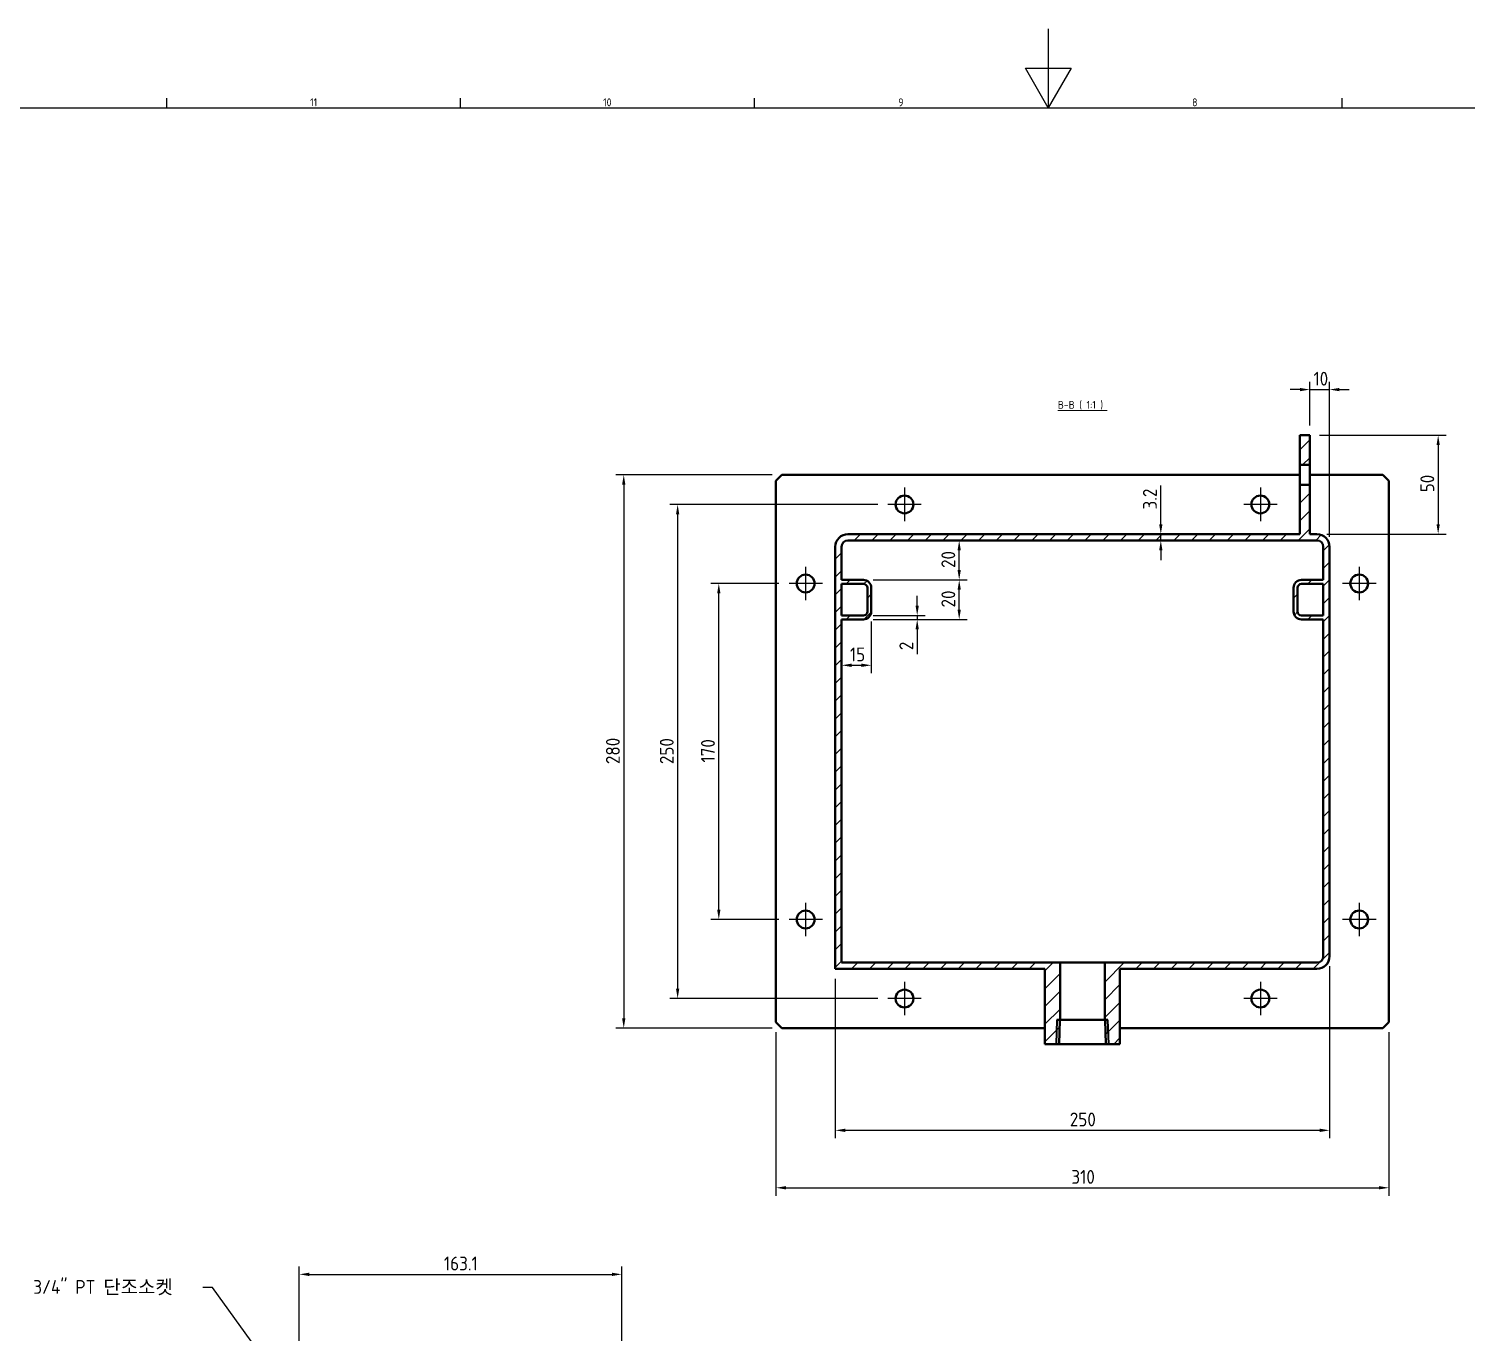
# Model space of a CAD drawing. Header units: millimetres. Extents: x 0 to 2378, y 0 to 1682.
# Drawn here: x 673 to 1400, y 1022 to 1682 of the extents above; entities that cross this region are included whole.
import ezdxf

# ---------------------------------------------------------------- set-up
doc = ezdxf.new("R2010")
doc.units = ezdxf.units.MM
doc.header["$LTSCALE"] = 2
doc.linetypes.add('CHAIN', pattern=[0.7087, 0.4724, -0.0591, 0.1181, -0.0591])
doc.layers.get('0').update_dxf_attribs({"color": 3, "lineweight": 25, "true_color": 0x00ff00})
for name, color, linetype, lineweight, true_color in [('가시적인 것(ISO)', 3, 'Continuous', 40, 0x00ff00), ('가시적인 좁은 것(ISO)', 3, 'Continuous', 35, 0x00ff00), ('기호(ISO)', 5, 'Continuous', 25, 0x0000ff), ('중심 표식(ISO)', 1, 'Continuous', 25, 0xff0000), ('치수(ISO)', 2, 'Continuous', 25, 0xffff00)]:
    doc.layers.add(name, color=color, linetype=linetype, lineweight=lineweight, true_color=true_color)
doc.layers.add('경계(ISO)', color=7, linetype='Continuous', lineweight=25)
doc.layers.add('해치(ISO)', color=7, linetype='Continuous', lineweight=18)
doc.styles.add('문자 텍스트_PSTEK_POSCO', font='isocp.shx')
doc.styles.add('치수 텍스트_PSTEK_POSCO', font='isocp.shx')
doc.styles.add('텍스트 스타일512', font='isocp.shx')
doc.dimstyles.new('치수_PSTEK_POSCO', dxfattribs={"dimscale": 2, "dimtxt": 3.5, "dimasz": 2.5, "dimexe": 2, "dimexo": 2.5, "dimgap": 1, "dimtad": 1, "dimrnd": 1e-08, "dimdsep": 46, "dimtxsty": '치수 텍스트_PSTEK_POSCO', "dimcen": 0.09, "dimdle": 10, "dimclrd": 7, "dimclre": 7, "dimclrt": 2, "dimadec": 1, "dimazin": 2, "dimtfac": 1, "dimtmove": 0, "dimatfit": 3, "dimfxl": 1, "dimtolj": 1, "dimlwd": -1, "dimlwe": -1, "dimarcsym": 0})
doc.dimstyles.new('치수_PSTEK_POSCO$7', dxfattribs={"dimscale": 2, "dimtxt": 3.5, "dimasz": 2.5, "dimexe": 2, "dimexo": 2.5, "dimgap": 1, "dimtad": 1, "dimrnd": 1e-08, "dimdsep": 46, "dimtxsty": '치수 텍스트_PSTEK_POSCO', "dimcen": 0.09, "dimdle": 10, "dimclrd": 7, "dimclre": 7, "dimclrt": 2, "dimadec": 1, "dimazin": 2, "dimtfac": 1, "dimtmove": 0, "dimatfit": 3, "dimfxl": 1, "dimtolj": 1, "dimlwd": -1, "dimlwe": -1, "dimarcsym": 0})

# ---------------------------------------------------------------- blocks, each defined once
blk = doc.blocks.new('경계 Default Border')
at = {"layer": '경계(ISO)'}
for p, q in [((371.56, 821), (371.56, 823.4)), ((445.88, 821), (445.88, 823.4)), ((520.19, 821), (520.19, 823.4)), ((668.81, 821), (668.81, 823.4))]:
    blk.add_line(p, q, dxfattribs=at)
at = {"layer": '경계(ISO)', "flags": 128}
for points in [[(594.5, 841), (594.5, 821), (588.73, 831), (600.27, 831), (594.5, 821)], [(20, 20), (20, 821), (1169, 821), (1169, 20), (20, 20)]]:
    blk.add_lwpolyline(points, dxfattribs=at)
at = {"layer": '경계(ISO)', "color": 2, "true_color": 0xffff00, "char_height": 2, "attachment_point": 7, "style": '문자 텍스트_PSTEK_POSCO'}
for s, insert in [('11', (407.82, 821.4)), ('10', (481.91, 821.38)), ('9', (556.57, 821.38)), ('8', (630.88, 821.38))]:
    blk.add_mtext(s, dxfattribs=dict(at, insert=insert))
blk = doc.blocks.new('*D40')
at = {"layer": 'Defpoints', "color": 0, "transparency": 16777216}
for p in [(973.27, 1051.77), (810.17, 1009.39), (973.27, 963.29)]:
    blk.add_point(p, dxfattribs=at)
at = {"layer": '치수(ISO)', "color": 7, "transparency": 16777216}
for p, q in [((810.17, 1014.39), (810.17, 1055.77)), ((973.27, 968.29), (973.27, 1055.77)), ((815.17, 1051.77), (968.27, 1051.77))]:
    blk.add_line(p, q, dxfattribs=at)
for points in [[(815.17, 1052.6), (815.17, 1050.93), (810.17, 1051.77)], [(968.27, 1052.6), (968.27, 1050.93), (973.27, 1051.77)]]:
    blk.add_solid(points, dxfattribs=at)
at = {"layer": '치수(ISO)', "color": 2, "transparency": 16777216, "insert": (883.32, 1057.27), "char_height": 7, "attachment_point": 4, "style": '치수 텍스트_PSTEK_POSCO'}
blk.add_mtext('\\A1;163.1', dxfattribs=at)
blk = doc.blocks.new('*D42')
at = {"layer": 'Defpoints', "color": 0, "transparency": 16777216}
for p in [(1022.37, 1401.31), (1057.79, 1401.31), (1057.79, 1231.31)]:
    blk.add_point(p, dxfattribs=at)
at = {"layer": '치수(ISO)', "color": 7, "transparency": 16777216}
for p, q in [((1052.79, 1401.31), (1018.37, 1401.31)), ((1022.37, 1236.31), (1022.37, 1396.31)), ((1052.79, 1231.31), (1018.37, 1231.31))]:
    blk.add_line(p, q, dxfattribs=at)
for points in [[(1021.54, 1396.31), (1023.21, 1396.31), (1022.37, 1401.31)], [(1021.54, 1236.31), (1023.21, 1236.31), (1022.37, 1231.31)]]:
    blk.add_solid(points, dxfattribs=at)
at = {"layer": '치수(ISO)', "color": 2, "transparency": 16777216, "insert": (1016.87, 1310.71), "char_height": 7, "attachment_point": 4, "rotation": 90, "style": '치수 텍스트_PSTEK_POSCO'}
blk.add_mtext('\\A1;170', dxfattribs=at)
blk = doc.blocks.new('*D43')
at = {"layer": 'Defpoints', "color": 0, "transparency": 16777216}
for p in [(1107.79, 1441.31), (1001.54, 1191.31), (1107.79, 1191.31)]:
    blk.add_point(p, dxfattribs=at)
at = {"layer": '치수(ISO)', "color": 7, "transparency": 16777216}
for p, q in [((1102.79, 1441.31), (997.54, 1441.31)), ((1001.54, 1436.31), (1001.54, 1196.31)), ((1102.79, 1191.31), (997.54, 1191.31))]:
    blk.add_line(p, q, dxfattribs=at)
for points in [[(1000.71, 1436.31), (1002.38, 1436.31), (1001.54, 1441.31)], [(1000.71, 1196.31), (1002.38, 1196.31), (1001.54, 1191.31)]]:
    blk.add_solid(points, dxfattribs=at)
at = {"layer": '치수(ISO)', "color": 2, "transparency": 16777216, "insert": (996.04, 1309.92), "char_height": 7, "attachment_point": 4, "rotation": 90, "style": '치수 텍스트_PSTEK_POSCO'}
blk.add_mtext('\\A1;250', dxfattribs=at)
blk = doc.blocks.new('*D44')
at = {"layer": 'Defpoints', "color": 0, "transparency": 16777216}
for p in [(1054.29, 1456.31), (974.29, 1176.31), (1054.29, 1176.31)]:
    blk.add_point(p, dxfattribs=at)
at = {"layer": '치수(ISO)', "color": 7, "transparency": 16777216}
for p, q in [((1049.29, 1456.31), (970.29, 1456.31)), ((974.29, 1451.31), (974.29, 1181.31)), ((1049.29, 1176.31), (970.29, 1176.31))]:
    blk.add_line(p, q, dxfattribs=at)
for points in [[(973.46, 1451.31), (975.12, 1451.31), (974.29, 1456.31)], [(973.46, 1181.31), (975.12, 1181.31), (974.29, 1176.31)]]:
    blk.add_solid(points, dxfattribs=at)
at = {"layer": '치수(ISO)', "color": 2, "transparency": 16777216, "insert": (968.79, 1309.92), "char_height": 7, "attachment_point": 4, "rotation": 90, "style": '치수 텍스트_PSTEK_POSCO'}
blk.add_mtext('\\A1;280', dxfattribs=at)
blk = doc.blocks.new('*D45')
at = {"layer": 'Defpoints', "color": 0, "transparency": 16777216}
for p in [(1331.29, 1499.43), (1321.29, 1476.31), (1331.29, 1419.91)]:
    blk.add_point(p, dxfattribs=at)
at = {"layer": '치수(ISO)', "color": 7, "transparency": 16777216}
for p, q in [((1316.29, 1499.43), (1311.29, 1499.43)), ((1321.29, 1481.31), (1321.29, 1503.43)), ((1321.29, 1499.43), (1331.29, 1499.43)), ((1331.29, 1424.91), (1331.29, 1503.43)), ((1336.29, 1499.43), (1341.29, 1499.43))]:
    blk.add_line(p, q, dxfattribs=at)
for points in [[(1316.29, 1500.26), (1316.29, 1498.6), (1321.29, 1499.43)], [(1336.29, 1500.26), (1336.29, 1498.6), (1331.29, 1499.43)]]:
    blk.add_solid(points, dxfattribs=at)
at = {"layer": '치수(ISO)', "color": 2, "transparency": 16777216, "insert": (1323.14, 1504.93), "char_height": 7, "attachment_point": 4, "style": '치수 텍스트_PSTEK_POSCO'}
blk.add_mtext('\\A1;10', dxfattribs=at)
blk = doc.blocks.new('*D46')
at = {"layer": 'Defpoints', "color": 0, "transparency": 16777216}
for p in [(1321.29, 1476.31), (1324.89, 1426.31), (1386.23, 1426.31)]:
    blk.add_point(p, dxfattribs=at)
at = {"layer": '치수(ISO)', "color": 7, "transparency": 16777216}
for p, q in [((1326.29, 1476.31), (1390.23, 1476.31)), ((1386.23, 1471.31), (1386.23, 1431.31)), ((1329.89, 1426.31), (1390.23, 1426.31))]:
    blk.add_line(p, q, dxfattribs=at)
for points in [[(1385.4, 1471.31), (1387.07, 1471.31), (1386.23, 1476.31)], [(1385.4, 1431.31), (1387.07, 1431.31), (1386.23, 1426.31)]]:
    blk.add_solid(points, dxfattribs=at)
at = {"layer": '치수(ISO)', "color": 2, "transparency": 16777216, "insert": (1380.73, 1447.46), "char_height": 7, "attachment_point": 4, "rotation": 90, "style": '치수 텍스트_PSTEK_POSCO'}
blk.add_mtext('\\A1;50', dxfattribs=at)
blk = doc.blocks.new('*D47')
at = {"layer": 'Defpoints', "color": 0, "transparency": 16777216}
for p in [(1331.29, 1212.71), (1081.29, 1206.31), (1331.29, 1124.64)]:
    blk.add_point(p, dxfattribs=at)
at = {"layer": '치수(ISO)', "color": 7, "transparency": 16777216}
for p, q in [((1331.29, 1207.71), (1331.29, 1120.64)), ((1081.29, 1201.31), (1081.29, 1120.64)), ((1086.29, 1124.64), (1326.29, 1124.64))]:
    blk.add_line(p, q, dxfattribs=at)
for points in [[(1086.29, 1125.47), (1086.29, 1123.8), (1081.29, 1124.64)], [(1326.29, 1125.47), (1326.29, 1123.8), (1331.29, 1124.64)]]:
    blk.add_solid(points, dxfattribs=at)
at = {"layer": '치수(ISO)', "color": 2, "transparency": 16777216, "insert": (1199.9, 1130.14), "char_height": 7, "attachment_point": 4, "style": '치수 텍스트_PSTEK_POSCO'}
blk.add_mtext('\\A1;250', dxfattribs=at)
blk = doc.blocks.new('*D48')
at = {"layer": 'Defpoints', "color": 0, "transparency": 16777216}
for p in [(1245.93, 1426.31), (1250.88, 1426.31), (1250.88, 1423.11)]:
    blk.add_point(p, dxfattribs=at)
at = {"layer": '치수(ISO)', "color": 7, "transparency": 16777216}
for p, q in [((1245.93, 1431.31), (1245.93, 1450.97)), ((1245.93, 1423.11), (1245.93, 1426.31)), ((1245.93, 1418.11), (1245.93, 1413.11))]:
    blk.add_line(p, q, dxfattribs=at)
for points in [[(1245.1, 1431.31), (1246.76, 1431.31), (1245.93, 1426.31)], [(1245.1, 1418.11), (1246.76, 1418.11), (1245.93, 1423.11)]]:
    blk.add_solid(points, dxfattribs=at)
at = {"layer": '치수(ISO)', "color": 2, "transparency": 16777216, "insert": (1240.43, 1438.75), "char_height": 7, "attachment_point": 4, "rotation": 90, "style": '치수 텍스트_PSTEK_POSCO'}
blk.add_mtext('\\A1;3.2', dxfattribs=at)
blk = doc.blocks.new('*D49')
at = {"layer": 'Defpoints', "color": 0, "transparency": 16777216}
for p in [(1095.49, 1403.11), (1143.96, 1403.11), (1095.49, 1383.11)]:
    blk.add_point(p, dxfattribs=at)
at = {"layer": '치수(ISO)', "color": 7, "transparency": 16777216}
for p, q in [((1100.49, 1403.11), (1147.96, 1403.11)), ((1143.96, 1388.11), (1143.96, 1398.11)), ((1100.49, 1383.11), (1147.96, 1383.11))]:
    blk.add_line(p, q, dxfattribs=at)
for points in [[(1143.13, 1398.11), (1144.79, 1398.11), (1143.96, 1403.11)], [(1143.13, 1388.11), (1144.79, 1388.11), (1143.96, 1383.11)]]:
    blk.add_solid(points, dxfattribs=at)
at = {"layer": '치수(ISO)', "color": 2, "transparency": 16777216, "insert": (1138.46, 1389.17), "char_height": 7, "attachment_point": 4, "rotation": 90, "style": '치수 텍스트_PSTEK_POSCO'}
blk.add_mtext('\\A1;20', dxfattribs=at)
blk = doc.blocks.new('*D50')
at = {"layer": 'Defpoints', "color": 0, "transparency": 16777216}
for p in [(1121.57, 1423.11), (1143.96, 1423.11), (1095.49, 1403.11)]:
    blk.add_point(p, dxfattribs=at)
at = {"layer": '치수(ISO)', "color": 7, "transparency": 16777216}
for p, q in [((1143.96, 1408.11), (1143.96, 1418.11)), ((1100.49, 1403.11), (1147.96, 1403.11))]:
    blk.add_line(p, q, dxfattribs=at)
for points in [[(1143.13, 1418.11), (1144.79, 1418.11), (1143.96, 1423.11)], [(1143.13, 1408.11), (1144.79, 1408.11), (1143.96, 1403.11)]]:
    blk.add_solid(points, dxfattribs=at)
at = {"layer": '치수(ISO)', "color": 2, "transparency": 16777216, "insert": (1138.46, 1409.17), "char_height": 7, "attachment_point": 4, "rotation": 90, "style": '치수 텍스트_PSTEK_POSCO'}
blk.add_mtext('\\A1;20', dxfattribs=at)
blk = doc.blocks.new('*D51')
at = {"layer": 'Defpoints', "color": 0, "transparency": 16777216}
for p in [(1099.49, 1387.11), (1084.49, 1359.93), (1099.49, 1359.93)]:
    blk.add_point(p, dxfattribs=at)
at = {"layer": '치수(ISO)', "color": 7, "transparency": 16777216}
for p, q in [((1099.49, 1382.11), (1099.49, 1355.93)), ((1089.49, 1359.93), (1094.49, 1359.93))]:
    blk.add_line(p, q, dxfattribs=at)
for points in [[(1089.49, 1360.76), (1089.49, 1359.09), (1084.49, 1359.93)], [(1094.49, 1360.76), (1094.49, 1359.09), (1099.49, 1359.93)]]:
    blk.add_solid(points, dxfattribs=at)
at = {"layer": '치수(ISO)', "color": 2, "transparency": 16777216, "insert": (1088.7, 1365.43), "char_height": 7, "attachment_point": 4, "style": '치수 텍스트_PSTEK_POSCO'}
blk.add_mtext('\\A1;15', dxfattribs=at)
blk = doc.blocks.new('*D52')
at = {"layer": 'Defpoints', "color": 0, "transparency": 16777216}
for p in [(1095.49, 1385.11), (1095.49, 1383.11), (1122.71, 1385.11)]:
    blk.add_point(p, dxfattribs=at)
at = {"layer": '치수(ISO)', "color": 7, "transparency": 16777216}
for p, q in [((1122.71, 1390.11), (1122.71, 1395.11)), ((1100.49, 1385.11), (1126.71, 1385.11)), ((1100.49, 1383.11), (1126.71, 1383.11)), ((1122.71, 1385.11), (1122.71, 1383.11)), ((1122.71, 1378.11), (1122.71, 1365.58))]:
    blk.add_line(p, q, dxfattribs=at)
for points in [[(1121.88, 1390.11), (1123.55, 1390.11), (1122.71, 1385.11)], [(1121.88, 1378.11), (1123.55, 1378.11), (1122.71, 1383.11)]]:
    blk.add_solid(points, dxfattribs=at)
at = {"layer": '치수(ISO)', "color": 2, "transparency": 16777216, "insert": (1117.21, 1367.58), "char_height": 7, "attachment_point": 4, "rotation": 90, "style": '치수 텍스트_PSTEK_POSCO'}
blk.add_mtext('\\A1;2', dxfattribs=at)
blk = doc.blocks.new('*D93')
at = {"layer": 'Defpoints', "color": 0, "transparency": 16777216}
for p in [(1051.29, 1179.31), (1361.29, 1179.31), (1361.29, 1095.57)]:
    blk.add_point(p, dxfattribs=at)
at = {"layer": '치수(ISO)', "color": 7, "transparency": 16777216}
for p, q in [((1051.29, 1174.31), (1051.29, 1091.57)), ((1361.29, 1174.31), (1361.29, 1091.57)), ((1056.29, 1095.57), (1356.29, 1095.57))]:
    blk.add_line(p, q, dxfattribs=at)
for points in [[(1056.29, 1096.41), (1056.29, 1094.74), (1051.29, 1095.57)], [(1356.29, 1096.41), (1356.29, 1094.74), (1361.29, 1095.57)]]:
    blk.add_solid(points, dxfattribs=at)
at = {"layer": '치수(ISO)', "color": 2, "transparency": 16777216, "insert": (1200.69, 1101.07), "char_height": 7, "attachment_point": 4, "style": '치수 텍스트_PSTEK_POSCO'}
blk.add_mtext('\\A1;310', dxfattribs=at)

msp = doc.modelspace()

# ---------------------------------------------------------------- hatches: boundary and pattern name
at = {"layer": '해치(ISO)'}
h = msp.add_hatch(dxfattribs=at)
h.set_pattern_fill('ANSI31', color=256, scale=50.8, style=0)
h.set_pattern_definition([(45, (0, 0), (-4.490128, 4.490128), [])])
h.paths.add_polyline_path([(1316.2916, 1476.308), (1316.2916, 1461.308), (1321.2916, 1461.308), (1321.2916, 1476.308)])
edge = h.paths.add_edge_path()
edge.add_ellipse((1087.6916, 1419.908), major_axis=(-3.2, 0), ratio=1, start_angle=270, end_angle=360)
edge.add_line((1084.4916, 1419.908), (1084.4916, 1403.108))
edge.add_line((1084.4916, 1403.108), (1095.4916, 1403.108))
edge.add_ellipse((1095.4916, 1399.108), major_axis=(4, 0), ratio=1, start_angle=0, end_angle=90, ccw=False)
edge.add_line((1099.4916, 1399.108), (1099.4916, 1387.108))
edge.add_ellipse((1095.4916, 1387.108), major_axis=(0, -4), ratio=1, start_angle=0, end_angle=90, ccw=False)
edge.add_line((1095.4916, 1383.108), (1084.4916, 1383.108))
edge.add_line((1084.4916, 1383.108), (1084.4916, 1209.508))
edge.add_line((1084.4916, 1209.508), (1194.9761, 1209.508))
edge.add_line((1194.9761, 1209.508), (1194.9761, 1180.548))
edge.add_line((1194.9761, 1180.548), (1194.8411, 1180.548))
edge.add_line((1194.8411, 1180.548), (1194.4586, 1168.308))
edge.add_line((1194.4586, 1168.308), (1187.2916, 1168.308))
edge.add_line((1187.2916, 1168.308), (1187.2916, 1206.308))
edge.add_line((1187.2916, 1206.308), (1081.2916, 1206.308))
edge.add_line((1081.2916, 1206.308), (1081.2916, 1419.908))
edge.add_ellipse((1087.6916, 1419.908), major_axis=(0, 6.4), ratio=1, start_angle=0, end_angle=90, ccw=False)
edge.add_line((1087.6916, 1426.308), (1316.2916, 1426.308))
edge.add_line((1316.2916, 1426.308), (1316.2916, 1451.308))
edge.add_line((1316.2916, 1451.308), (1321.2916, 1451.308))
edge.add_line((1321.2916, 1451.308), (1321.2916, 1426.308))
edge.add_line((1321.2916, 1426.308), (1324.8916, 1426.308))
edge.add_ellipse((1324.8916, 1419.908), major_axis=(6.4, 0), ratio=1, start_angle=0, end_angle=90, ccw=False)
edge.add_line((1331.2916, 1419.908), (1331.2916, 1212.708))
edge.add_ellipse((1324.8916, 1212.708), major_axis=(0, -6.4), ratio=1, start_angle=0, end_angle=90, ccw=False)
edge.add_line((1324.8916, 1206.308), (1225.2916, 1206.308))
edge.add_line((1225.2916, 1206.308), (1225.2916, 1168.308))
edge.add_line((1225.2916, 1168.308), (1218.1246, 1168.308))
edge.add_line((1218.1246, 1168.308), (1217.7421, 1180.548))
edge.add_line((1217.7421, 1180.548), (1217.6071, 1180.548))
edge.add_line((1217.6071, 1180.548), (1217.6071, 1209.508))
edge.add_line((1217.6071, 1209.508), (1324.8916, 1209.508))
edge.add_ellipse((1324.8916, 1212.708), major_axis=(3.2, 0), ratio=1, start_angle=270, end_angle=360)
edge.add_line((1328.0916, 1212.708), (1328.0916, 1383.108))
edge.add_line((1328.0916, 1383.108), (1317.0916, 1383.108))
edge.add_ellipse((1317.0916, 1387.108), major_axis=(-4, 0), ratio=1, start_angle=0, end_angle=90, ccw=False)
edge.add_line((1313.0916, 1387.108), (1313.0916, 1399.108))
edge.add_ellipse((1317.0916, 1399.108), major_axis=(0, 4), ratio=1, start_angle=0, end_angle=90, ccw=False)
edge.add_line((1317.0916, 1403.108), (1328.0916, 1403.108))
edge.add_line((1328.0916, 1403.108), (1328.0916, 1419.908))
edge.add_ellipse((1324.8916, 1419.908), major_axis=(0, 3.2), ratio=1, start_angle=270, end_angle=360)
edge.add_line((1324.8916, 1423.108), (1087.6916, 1423.108))
edge = h.paths.add_edge_path(flags=0)
edge.add_line((1095.4916, 1385.108), (1084.4916, 1385.108))
edge.add_line((1084.4916, 1385.108), (1084.4916, 1401.108))
edge.add_line((1084.4916, 1401.108), (1095.4916, 1401.108))
edge.add_ellipse((1095.4916, 1399.108), major_axis=(0, 2), ratio=1, start_angle=270, end_angle=360, ccw=False)
edge.add_line((1097.4916, 1399.108), (1097.4916, 1387.108))
edge.add_ellipse((1095.4916, 1387.108), major_axis=(2, 0), ratio=1, start_angle=270, end_angle=360, ccw=False)
edge = h.paths.add_edge_path(flags=0)
edge.add_line((1317.0916, 1401.108), (1328.0916, 1401.108))
edge.add_line((1328.0916, 1401.108), (1328.0916, 1385.108))
edge.add_line((1328.0916, 1385.108), (1317.0916, 1385.108))
edge.add_ellipse((1317.0916, 1387.108), major_axis=(0, -2), ratio=1, start_angle=270, end_angle=360, ccw=False)
edge.add_line((1315.0916, 1387.108), (1315.0916, 1399.108))
edge.add_ellipse((1317.0916, 1399.108), major_axis=(-2, 0), ratio=1, start_angle=270, end_angle=360, ccw=False)

# ---------------------------------------------------------------- linework, layer by layer
at = {"layer": '가시적인 것(ISO)'}
for p, q in [((1316.2916, 1476.308), (1316.2916, 1461.308)), ((1321.2916, 1476.308), (1316.2916, 1476.308)), ((1321.2916, 1461.308), (1321.2916, 1476.308)), ((1051.2916, 1453.308), (1054.2916, 1456.308)), ((1054.2916, 1456.308), (1316.2916, 1456.308)), ((1316.2916, 1461.308), (1321.2916, 1461.308)), ((1316.2916, 1451.308), (1316.2916, 1461.308)), ((1321.2916, 1461.308), (1321.2916, 1451.308)), ((1321.2916, 1456.308), (1358.2916, 1456.308)), ((1358.2916, 1456.308), (1361.2916, 1453.308)), ((1051.2916, 1179.308), (1051.2916, 1453.308)), ((1321.2916, 1451.308), (1316.2916, 1451.308)), ((1316.2916, 1451.308), (1316.2916, 1426.308)), ((1321.2916, 1426.308), (1321.2916, 1451.308)), ((1361.2916, 1453.308), (1361.2916, 1179.308)), ((1316.2916, 1426.308), (1087.6916, 1426.308)), ((1324.8916, 1426.308), (1321.2916, 1426.308)), ((1081.2916, 1419.908), (1081.2916, 1206.308)), ((1084.4916, 1403.108), (1084.4916, 1419.908)), ((1087.6916, 1423.108), (1324.8916, 1423.108)), ((1328.0916, 1419.908), (1328.0916, 1403.108)), ((1331.2916, 1212.708), (1331.2916, 1419.908)), ((1095.4916, 1403.108), (1084.4916, 1403.108)), ((1084.4916, 1385.108), (1084.4916, 1401.108)), ((1084.4916, 1401.108), (1095.4916, 1401.108)), ((1097.4916, 1399.108), (1097.4916, 1387.108)), ((1099.4916, 1387.108), (1099.4916, 1399.108)), ((1313.0916, 1399.108), (1313.0916, 1387.108)), ((1315.0916, 1387.108), (1315.0916, 1399.108)), ((1328.0916, 1403.108), (1317.0916, 1403.108)), ((1317.0916, 1401.108), (1328.0916, 1401.108)), ((1328.0916, 1401.108), (1328.0916, 1385.108)), ((1095.4916, 1385.108), (1084.4916, 1385.108)), ((1084.4916, 1209.508), (1084.4916, 1383.108)), ((1084.4916, 1383.108), (1095.4916, 1383.108)), ((1328.0916, 1385.108), (1317.0916, 1385.108)), ((1317.0916, 1383.108), (1328.0916, 1383.108)), ((1328.0916, 1383.108), (1328.0916, 1212.708)), ((1194.9761, 1209.508), (1084.4916, 1209.508)), ((1194.9761, 1180.548), (1194.9761, 1209.508)), ((1194.9761, 1209.508), (1217.6071, 1209.508)), ((1324.8916, 1209.508), (1217.6071, 1209.508)), ((1217.6071, 1209.508), (1217.6071, 1180.548)), ((1081.2916, 1206.308), (1187.2916, 1206.308)), ((1187.2916, 1206.308), (1187.2916, 1168.308)), ((1225.2916, 1168.308), (1225.2916, 1206.308)), ((1225.2916, 1206.308), (1324.8916, 1206.308)), ((1054.2916, 1176.308), (1051.2916, 1179.308)), ((1193.389, 1180.548), (1219.1942, 1180.548)), ((1194.4586, 1168.308), (1194.8411, 1180.548)), ((1194.8411, 1180.548), (1194.9761, 1180.548)), ((1217.6071, 1180.548), (1194.9761, 1180.548)), ((1217.6071, 1180.548), (1217.7421, 1180.548)), ((1217.7421, 1180.548), (1218.1246, 1168.308)), ((1361.2916, 1179.308), (1358.2916, 1176.308)), ((1187.2916, 1176.308), (1054.2916, 1176.308)), ((1358.2916, 1176.308), (1225.2916, 1176.308)), ((1187.2916, 1168.308), (1194.4586, 1168.308)), ((1218.1246, 1168.308), (1194.4586, 1168.308)), ((1218.1246, 1168.308), (1225.2916, 1168.308))]:
    msp.add_line(p, q, dxfattribs=at)
for centre in [(1116.2916, 1441.308), (1296.2916, 1441.308), (1066.2916, 1401.308), (1346.2916, 1401.308), (1066.2916, 1231.308), (1346.2916, 1231.308), (1116.2916, 1191.308), (1296.2916, 1191.308)]:
    msp.add_circle(centre, 4.5, dxfattribs=at)
for centre, radius, start, end in [((1087.6916, 1419.908), 6.4, 90, 180), ((1324.8916, 1419.908), 6.4, 0, 90), ((1087.6916, 1419.908), 3.2, 90, 180), ((1324.8916, 1419.908), 3.2, 0, 90), ((1095.4916, 1399.108), 4, 0, 90), ((1095.4916, 1399.108), 2, 0, 90), ((1317.0916, 1399.108), 4, 90, 180), ((1317.0916, 1399.108), 2, 90, 180), ((1095.4916, 1387.108), 4, 270, 0), ((1095.4916, 1387.108), 2, 270, 0), ((1317.0916, 1387.108), 4, 180, 270), ((1317.0916, 1387.108), 2, 180, 270), ((1324.8916, 1212.708), 3.2, 270, 0), ((1324.8916, 1212.708), 6.4, 270, 0)]:
    msp.add_arc(centre, radius, start, end, dxfattribs=at)
at = {"layer": '가시적인 좁은 것(ISO)'}
for p, q in [((1193.389, 1180.548), (1193.0065, 1168.308)), ((1219.5767, 1168.308), (1219.1942, 1180.548))]:
    msp.add_line(p, q, dxfattribs=at)
at = {"layer": '기호(ISO)', "color": 7, "lineweight": 18}
msp.add_line((1193.8458, 1488.8657), (1218.7374, 1488.8657), dxfattribs=at)
at = {"layer": '중심 표식(ISO)', "linetype": 'CHAIN'}
for p, q in [((1116.2916, 1449.808), (1116.2916, 1432.808)), ((1296.2916, 1449.808), (1296.2916, 1432.808)), ((1124.7916, 1441.308), (1107.7916, 1441.308)), ((1304.7916, 1441.308), (1287.7916, 1441.308)), ((1066.2916, 1409.808), (1066.2916, 1392.808)), ((1346.2916, 1409.808), (1346.2916, 1392.808)), ((1074.7916, 1401.308), (1057.7916, 1401.308)), ((1354.7916, 1401.308), (1337.7916, 1401.308)), ((1066.2916, 1239.808), (1066.2916, 1222.808)), ((1346.2916, 1239.808), (1346.2916, 1222.808)), ((1074.7916, 1231.308), (1057.7916, 1231.308)), ((1354.7916, 1231.308), (1337.7916, 1231.308)), ((1116.2916, 1199.808), (1116.2916, 1182.808)), ((1296.2916, 1199.808), (1296.2916, 1182.808)), ((1124.7916, 1191.308), (1107.7916, 1191.308)), ((1304.7916, 1191.308), (1287.7916, 1191.308))]:
    msp.add_line(p, q, dxfattribs=at)

# ---------------------------------------------------------------- block references
at = {"xscale": 2, "yscale": 2, "zscale": 2}
msp.add_blockref('경계 Default Border', (0, 0), dxfattribs=at)

# ---------------------------------------------------------------- texts
at = {"layer": '기호(ISO)', "color": 7, "insert": (1193.8458, 1489.308), "char_height": 4, "attachment_point": 7, "style": '텍스트 스타일512'}
msp.add_mtext('B-B ( 1:1 )', dxfattribs=at)
at = {"layer": '기호(ISO)', "color": 2, "true_color": 0xffff00, "insert": (675.6174, 1045.0346), "char_height": 7, "width": 83.682957, "attachment_point": 4, "style": '치수 텍스트_PSTEK_POSCO'}
msp.add_mtext('{\\fISOCP|b0|i0;\\H7.0000;3/4" PT 단조소켓}', dxfattribs=at)

# ---------------------------------------------------------------- dimensions: what is measured, and where the dimension line sits
at = {"layer": '치수(ISO)', "color": 7}
for base, p1, p2, override, picture, middle in [((1331.2916, 1499.4288), (1321.2916, 1476.308), (1331.2916, 1419.908), {"dimdec": 2, "dimtp": 0, "dimtm": 0, "dimtdec": 2, "dimtofl": 1, "dimatfit": 1}, '*D45', (1326.2916, 1499.4288)), ((1099.4916, 1359.9277), (1084.4916, 1359.9277), (1099.4916, 1387.108), {"dimdec": 2, "dimse1": 1, "dimtp": 0, "dimtm": 0, "dimtdec": 2, "dimtofl": 0, "dimatfit": 1}, '*D51', (1091.9916, 1359.9277)), ((1361.2916, 1095.5736), (1051.2916, 1179.308), (1361.2916, 1179.308), {"dimdec": 2, "dimtp": 0, "dimtm": 0, "dimtdec": 2, "dimtofl": 0, "dimatfit": 1}, '*D93', (1206.2916, 1095.5736))]:
    dim = msp.add_linear_dim(base=base, p1=p1, p2=p2, dimstyle='치수_PSTEK_POSCO', override=override, dxfattribs=at)
    dim.commit()
    dim.dimension.update_dxf_attribs({"geometry": picture, "text_midpoint": middle, "dimtype": 160})
for base, p1, p2, angle, override, picture, middle in [((1386.2328, 1426.308), (1321.2916, 1476.308), (1324.8916, 1426.308), 90, {"dimdec": 2, "dimtp": 0, "dimtm": 0, "dimtdec": 2, "dimtofl": 0, "dimatfit": 1}, '*D46', (1386.2328, 1451.308)), ((974.2916, 1176.308), (1054.2916, 1456.308), (1054.2916, 1176.308), 270, {"dimdec": 2, "dimtp": 0, "dimtm": 0, "dimtdec": 2, "dimtofl": 0, "dimatfit": 1}, '*D44', (974.2916, 1316.308)), ((1245.9312, 1426.308), (1250.8826, 1423.108), (1250.8826, 1426.308), 270, {"dimdec": 2, "dimse1": 1, "dimse2": 1, "dimtp": 0, "dimtm": 0, "dimtdec": 2, "dimtofl": 1, "dimatfit": 1}, '*D48', (1245.9312, 1443.8573)), ((1001.5442, 1191.308), (1107.7916, 1441.308), (1107.7916, 1191.308), 90, {"dimdec": 2, "dimtp": 0, "dimtm": 0, "dimtdec": 2, "dimtofl": 0, "dimatfit": 1}, '*D43', (1001.5442, 1316.308)), ((1143.9608, 1423.108), (1095.4916, 1403.108), (1121.5719, 1423.108), 270, {"dimdec": 2, "dimse2": 1, "dimtp": 0, "dimtm": 0, "dimtdec": 2, "dimtofl": 0, "dimatfit": 1}, '*D50', (1143.9608, 1413.108)), ((1022.3718, 1401.308), (1057.7916, 1231.308), (1057.7916, 1401.308), 90, {"dimdec": 2, "dimtp": 0, "dimtm": 0, "dimtdec": 2, "dimtofl": 0, "dimatfit": 1}, '*D42', (1022.3718, 1316.308)), ((1143.9608, 1403.108), (1095.4916, 1383.108), (1095.4916, 1403.108), 90, {"dimdec": 2, "dimtp": 0, "dimtm": 0, "dimtdec": 2, "dimtofl": 0, "dimatfit": 1}, '*D49', (1143.9608, 1393.108)), ((1122.7132, 1385.108), (1095.4916, 1383.108), (1095.4916, 1385.108), 270, {"dimdec": 2, "dimtp": 0, "dimtm": 0, "dimtdec": 2, "dimtofl": 1, "dimatfit": 1}, '*D52', (1122.7132, 1369.2757)), ((1331.2916, 1124.6356), (1081.2916, 1206.308), (1331.2916, 1212.708), 180, {"dimdec": 2, "dimtp": 0, "dimtm": 0, "dimtdec": 2, "dimtofl": 0, "dimatfit": 1}, '*D47', (1206.2916, 1124.6356)), ((973.2676, 1051.7683), (810.1676, 1009.3854), (973.2676, 963.2854), 180, {"dimdec": 2, "dimtp": 0, "dimtm": 0, "dimtdec": 2, "dimtofl": 0, "dimatfit": 1}, '*D40', (891.7176, 1051.7683))]:
    dim = msp.add_linear_dim(base=base, p1=p1, p2=p2, angle=angle, dimstyle='치수_PSTEK_POSCO', override=override, dxfattribs=at)
    dim.commit()
    dim.dimension.update_dxf_attribs({"geometry": picture, "text_midpoint": middle, "dimtype": 160})

# ---------------------------------------------------------------- leaders
at = {"layer": '기호(ISO)', "color": 7, "annotation_type": 0, "has_hookline": 1, "hookline_direction": 1, "text_width": 76.3579}
msp.add_leader([(797.1024, 1002.3485), (766.3003, 1045.0346), (761.3003, 1045.0346)], dimstyle='치수_PSTEK_POSCO$7', override={"dimtad": 0}, dxfattribs=at)

doc.saveas('drawing.dxf')
